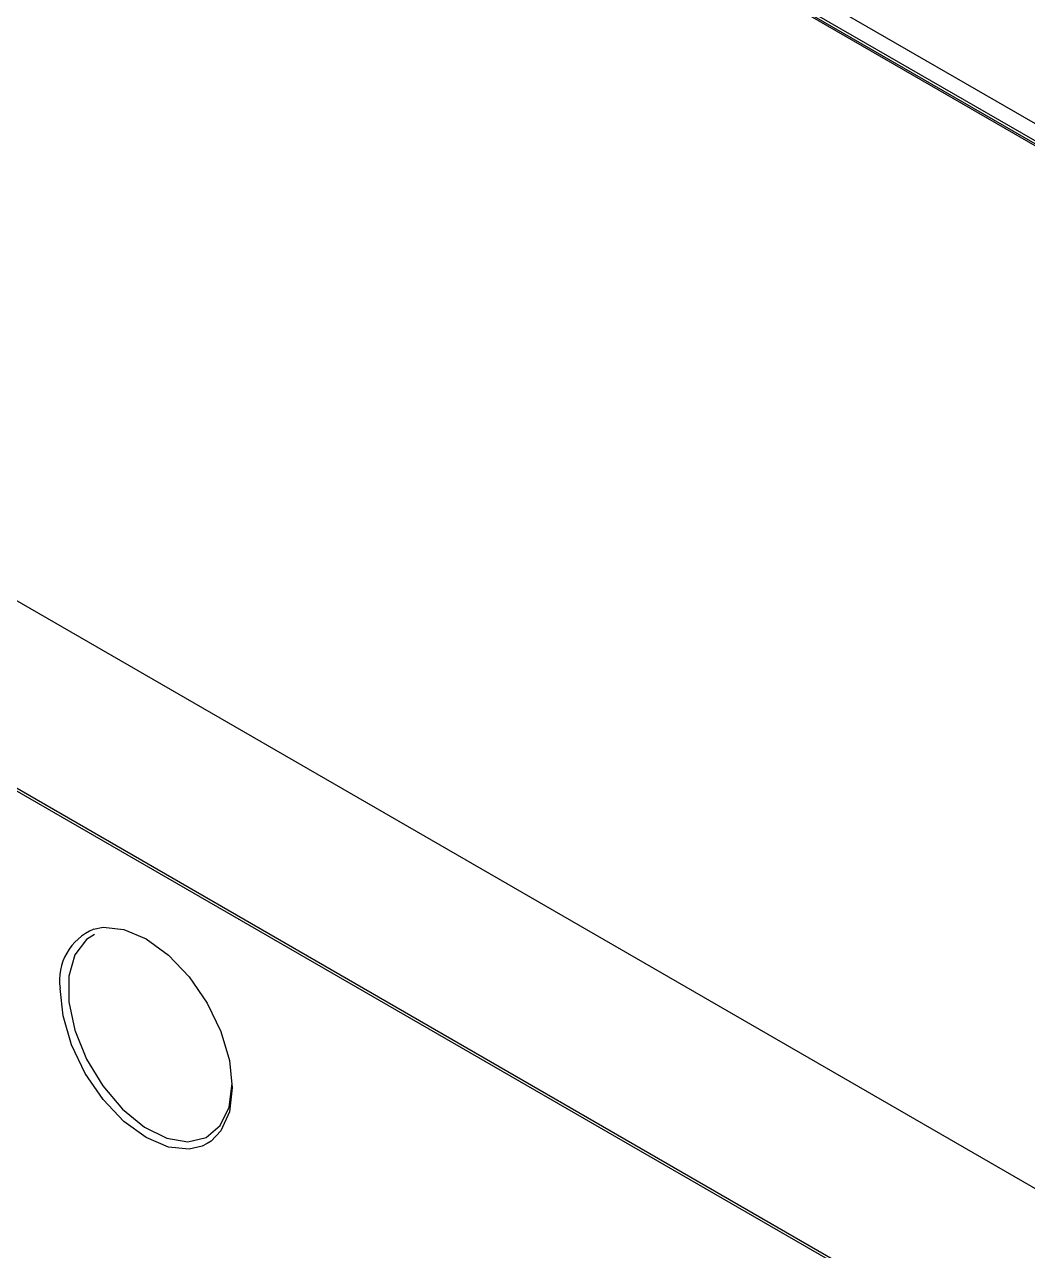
# Model space of a CAD drawing. Header units: inches. Extents: x 2.5 to 102.3, y 2 to 82.2.
# Drawn here: x 60.596 to 62.176, y 51.055 to 52.986 of the extents above; entities that cross this region are included whole.
import ezdxf

# ---------------------------------------------------------------- set-up
doc = ezdxf.new("R2010")
doc.units = ezdxf.units.IN
doc.header["$MEASUREMENT"] = 0
doc.layers.add('LABEL', color=2, linetype='Continuous')

msp = doc.modelspace()

# ---------------------------------------------------------------- linework, layer by layer
for p, q in [((64.5856, 51.4105), (14.7702, 80.1684)), ((64.59, 51.4109), (14.7746, 80.1687)), ((63.9424, 51.7893), (15.4455, 79.786)), ((13.2414, 79.4086), (63.0568, 50.6508)), ((13.189, 79.144), (63.0044, 50.3861)), ((13.1908, 79.1383), (63.0062, 50.3805))]:
    msp.add_line(p, q)
at = {"flags": 128}
for points in [[(60.7064, 51.5526), (60.6941, 51.5446), (60.6758, 51.5204), (60.6663, 51.4868), (60.6663, 51.4462), (60.6758, 51.4017), (60.6941, 51.3564), (60.7198, 51.3139), (60.751, 51.2772), (60.7854, 51.2491), (60.8205, 51.2316), (60.8536, 51.2261), (60.8823, 51.2329), (60.9045, 51.2516), (60.9185, 51.2807), (60.9233, 51.3182)], [(60.7053, 51.5609), (60.7203, 51.5638), (60.753, 51.5606), (60.788, 51.5457), (60.8231, 51.5201), (60.8558, 51.4856), (60.8839, 51.4445), (60.9054, 51.3996), (60.919, 51.3541), (60.9236, 51.3109), (60.919, 51.273), (60.9054, 51.2431), (60.8901, 51.2272)], [(60.876, 51.2192), (60.8558, 51.2144), (60.8231, 51.2177), (60.788, 51.2326), (60.753, 51.2582), (60.7203, 51.2927), (60.6922, 51.3338), (60.6706, 51.3786), (60.6571, 51.4242), (60.6525, 51.4674)], [(60.8901, 51.2272), (60.8839, 51.2231), (60.876, 51.2192)]]:
    msp.add_lwpolyline(points, dxfattribs=at)
msp.add_arc((60.739, 51.4802), 0.0874, 112.6447, 188.4209)
at = {"layer": 'LABEL'}
msp.add_line((60.3504, 53.8904), (63.1004, 52.3026), dxfattribs=at)

doc.saveas('drawing.dxf')
